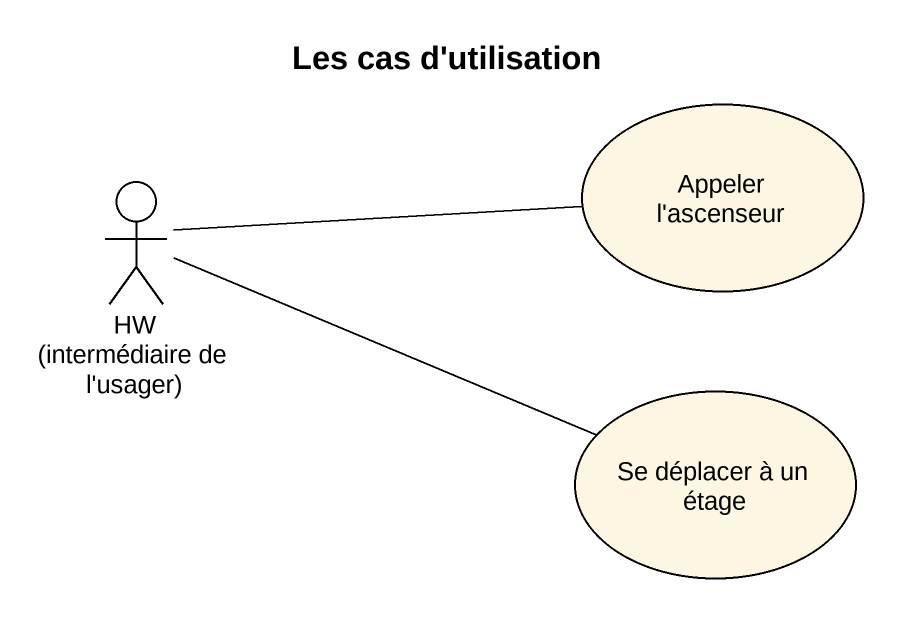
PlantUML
@startuml
title Les cas d'utilisation
usecase "Appeler l'ascenseur" as Appeler_l_ascenseur
actor "HW (intermédiaire de l'usager)" as HW_intermédiaire_de_l_usager
usecase "Se déplacer à un étage" as Se_déplacer_à_un_étage
HW_intermédiaire_de_l_usager -right- Appeler_l_ascenseur
HW_intermédiaire_de_l_usager -right- Se_déplacer_à_un_étage
@enduml
